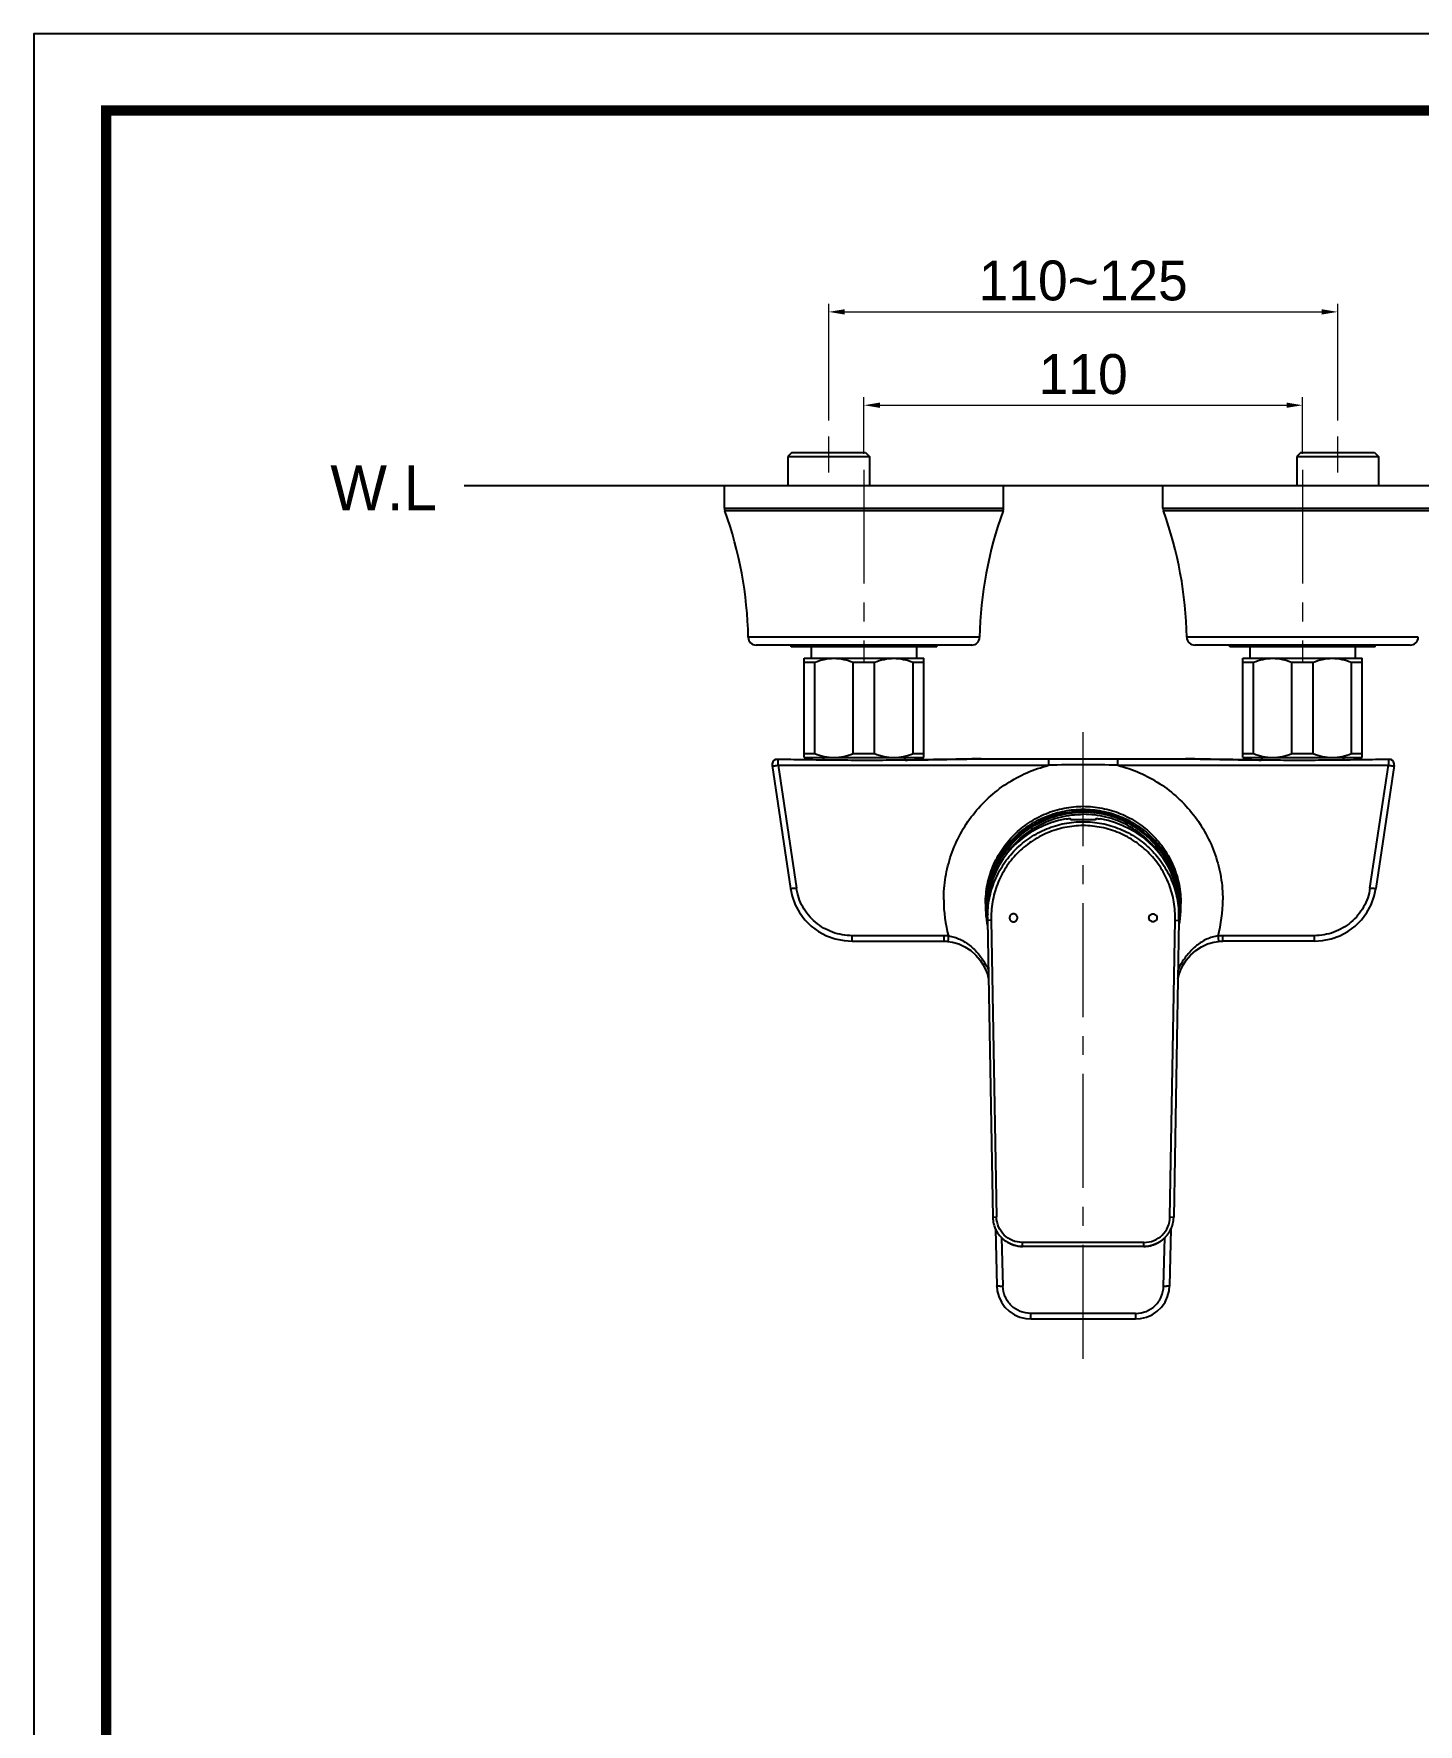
# Model space of a CAD drawing. Extents: x 0 to 1128, y 0 to 827.
# Drawn here: x 0 to 347.2, y 402.8 to 826.8 of the extents above; entities that cross this region are included whole.
import ezdxf

# ---------------------------------------------------------------- set-up
doc = ezdxf.new("R2010")
doc.units = 0
doc.header["$LTSCALE"] = 3
doc.header["$MEASUREMENT"] = 0
doc.header["$PDMODE"] = 3
doc.header["$PDSIZE"] = -10
doc.linetypes.add('CENTER2', pattern=[28.575, 19.05, -3.175, 3.175, -3.175])
doc.layers.get('0').update_dxf_attribs({"linetype": 'CONTINUOUS'})
doc.layers.get('DEFPOINTS').update_dxf_attribs({"linetype": 'CONTINUOUS'})
doc.layers.add('Cneter', color=1, linetype='CENTER2', lineweight=13)
doc.layers.add('치수선', color=7, linetype='CONTINUOUS', lineweight=20)
doc.layers.add('DEF_LAYER_ASSEM_MEMBER', color=7, linetype='CONTINUOUS')
doc.layers.add('MEMBER', color=7, linetype='CONTINUOUS')
doc.styles.add('Daelim Dimension', font='')
doc.styles.get('Daelim Dimension').set_extended_font_data('나눔고딕')
doc.dimstyles.new('DEFAULT', dxfattribs={"dimscale": 2, "dimtxt": 2, "dimasz": 2, "dimexe": 0, "dimexo": 2, "dimgap": 1, "dimtad": 1, "dimdec": 1, "dimzin": 9, "dimdsep": 46, "dimtxsty": 'Daelim Dimension', "dimcen": 0.5, "dimclrd": 252, "dimclre": 252, "dimclrt": 3, "dimadec": 1, "dimazin": 0, "dimtfac": 1, "dimtdec": 1, "dimtix": 1, "dimtmove": 0, "dimatfit": 3, "dimfxl": 1, "dimtolj": 1, "dimtzin": 1, "dimlwd": 9, "dimlwe": 9, "dimarcsym": 0})

# ---------------------------------------------------------------- blocks, each defined once
blk = doc.blocks.new('*D0')
at = {"color": 5, "lineweight": 9, "ltscale": 0.5, "transparency": 16777216}
for p, q in [((208.22, 721.47), (208.22, 735.64)), ((212.22, 733.64), (314.22, 733.64)), ((318.22, 721.47), (318.22, 735.64))]:
    blk.add_line(p, q, dxfattribs=at)
at = {"color": 5, "ltscale": 0.5, "transparency": 16777216}
for points in [[(212.22, 734.31), (212.22, 732.98), (208.22, 733.64)], [(314.22, 734.31), (314.22, 732.98), (318.22, 733.64)]]:
    blk.add_solid(points, dxfattribs=at)
at = {"layer": 'DEFPOINTS', "color": 0, "ltscale": 0.5, "transparency": 16777216}
for p in [(318.22, 733.64), (208.22, 717.47), (318.22, 717.47)]:
    blk.add_point(p, dxfattribs=at)
at = {"color": 7, "ltscale": 0.5, "transparency": 16777216, "insert": (263.22, 746.46), "char_height": 10, "attachment_point": 2, "style": 'Daelim Dimension'}
blk.add_mtext('\\A1;110', dxfattribs=at)
blk = doc.blocks.new('*D1')
at = {"color": 5, "lineweight": 9, "ltscale": 0.5, "transparency": 16777216}
for p, q in [((199.38, 729.77), (199.38, 759.05)), ((327.06, 729.77), (327.06, 759.05)), ((203.38, 757.05), (323.06, 757.05))]:
    blk.add_line(p, q, dxfattribs=at)
at = {"color": 5, "ltscale": 0.5, "transparency": 16777216}
for points in [[(203.38, 757.72), (203.38, 756.39), (199.38, 757.05)], [(323.06, 757.72), (323.06, 756.39), (327.06, 757.05)]]:
    blk.add_solid(points, dxfattribs=at)
at = {"layer": 'DEFPOINTS', "color": 0, "ltscale": 0.5, "transparency": 16777216}
for p in [(327.06, 757.05), (199.38, 725.77), (327.06, 725.77)]:
    blk.add_point(p, dxfattribs=at)
at = {"color": 7, "ltscale": 0.5, "transparency": 16777216, "insert": (263.22, 769.94), "char_height": 10, "attachment_point": 2, "style": 'Daelim Dimension'}
blk.add_mtext('\\A1;110~125', dxfattribs=at)

msp = doc.modelspace()

# ---------------------------------------------------------------- linework, layer by layer
at = {"ltscale": 0.5}
msp.add_line((107.96, 713.47), (816.87, 713.47), dxfattribs=at)
msp.add_lwpolyline([(0, 0), (1128.4, 0), (1128.4, 826.8), (0, 826.8)], close=True, dxfattribs=at)
at = {"color": 5, "linetype": 'ByBlock', "lineweight": 200, "const_width": 2.6}
msp.add_lwpolyline([(18.14, 35.4), (1110.14, 35.4), (1110.14, 807.6), (18.14, 807.6)], close=True, dxfattribs=at)
at = {"layer": 'Cneter', "lineweight": 5, "ltscale": 0.5}
for p, q in [((199.38, 716.76), (199.38, 725.77)), ((327.06, 716.76), (327.06, 725.77)), ((208.22, 717.47), (208.22, 669.47)), ((318.22, 717.47), (318.22, 669.47)), ((263.22, 494.47), (263.22, 654.96))]:
    msp.add_line(p, q, dxfattribs=at)
at = {"layer": 'DEF_LAYER_ASSEM_MEMBER', "color": 7, "linetype": 'Continuous'}
for p, q in [((173.22, 707.82), (173.22, 713.47)), ((173.22, 713.47), (243.22, 713.47)), ((243.22, 707.82), (243.22, 713.47)), ((283.22, 707.82), (283.22, 713.47)), ((283.22, 713.47), (353.22, 713.47)), ((235.24, 673.47), (181.2, 673.47)), ((189.97, 673.07), (189.97, 673.47)), ((226.47, 673.07), (189.97, 673.07)), ((193.22, 645.26), (193.22, 670.16)), ((193.22, 670.16), (223.22, 670.16)), ((223.22, 645.26), (223.22, 670.16)), ((226.47, 673.07), (226.47, 673.47)), ((345.24, 673.47), (291.2, 673.47)), ((299.97, 673.07), (299.97, 673.47)), ((336.47, 673.07), (299.97, 673.07)), ((303.22, 645.26), (303.22, 670.16)), ((303.22, 670.16), (333.22, 670.16)), ((333.22, 645.26), (333.22, 670.16)), ((336.47, 673.07), (336.47, 673.47)), ((193.22, 669.16), (195.9, 669.16)), ((195.9, 646.26), (195.9, 669.16)), ((205.54, 646.26), (205.54, 669.16)), ((205.54, 669.16), (210.9, 669.16)), ((210.9, 646.26), (210.9, 669.16)), ((220.54, 646.26), (220.54, 669.16)), ((220.54, 669.16), (223.22, 669.16)), ((303.22, 669.16), (305.9, 669.16)), ((305.9, 646.26), (305.9, 669.16)), ((315.54, 669.16), (320.9, 669.16)), ((315.54, 646.26), (315.54, 669.16)), ((320.9, 646.26), (320.9, 669.16)), ((330.54, 669.16), (333.22, 669.16)), ((330.54, 646.26), (330.54, 669.16)), ((193.22, 646.26), (195.9, 646.26)), ((193.22, 645.26), (223.22, 645.26)), ((198.13, 645.26), (197.87, 644.63)), ((205.54, 646.26), (210.9, 646.26)), ((218.3, 645.26), (218.57, 644.63)), ((220.54, 646.26), (223.22, 646.26)), ((237.05, 644.96), (289.39, 644.96)), ((303.22, 646.26), (305.9, 646.26)), ((303.22, 645.26), (333.22, 645.26)), ((308.13, 645.26), (307.87, 644.63)), ((315.54, 646.26), (320.9, 646.26)), ((328.3, 645.26), (328.57, 644.63)), ((330.54, 646.26), (333.22, 646.26)), ((185.2, 643.24), (189.8, 612.41)), ((341.23, 643.24), (336.64, 612.41)), ((263.2, 631.85), (263.22, 631.85)), ((263.24, 631.85), (263.22, 631.85)), ((259.97, 629.94), (259.97, 629.75)), ((266.47, 629.75), (266.47, 629.94)), ((239.22, 605.22), (239.22, 607.3)), ((287.22, 605.22), (287.22, 607.3)), ((239.18, 605.23), (239.18, 605.25)), ((239.18, 605.22), (239.18, 605.23)), ((239.18, 605.19), (239.18, 605.22)), ((239.23, 604.43), (240.53, 530.02)), ((287.21, 604.43), (285.91, 530.02)), ((287.25, 605.13), (287.26, 605.19)), ((287.25, 605.11), (287.25, 605.13)), ((287.26, 605.23), (287.26, 605.25)), ((287.26, 605.22), (287.26, 605.23)), ((287.26, 605.19), (287.26, 605.22)), ((205.28, 599.22), (228.23, 599.22)), ((321.16, 599.22), (298.21, 599.22)), ((241.21, 527.09), (241.55, 512.74)), ((285.23, 527.1), (284.88, 512.74)), ((241.55, 512.74), (241.55, 512.74)), ((284.88, 512.74), (284.88, 512.74)), ((250.06, 504.47), (276.37, 504.47))]:
    msp.add_line(p, q, dxfattribs=at)
at = {"layer": 'DEF_LAYER_ASSEM_MEMBER', "color": 9, "linetype": 'Continuous'}
for p, q in [((173.22, 707.82), (243.22, 707.82)), ((243.1, 707.14), (173.34, 707.14)), ((283.22, 707.82), (353.22, 707.82)), ((353.1, 707.14), (283.34, 707.14)), ((237.24, 675.43), (179.2, 675.43)), ((347.24, 675.43), (289.2, 675.43)), ((186.69, 643.33), (186.69, 644.81)), ((254.55, 644.96), (254.55, 643.33)), ((271.89, 643.33), (271.89, 644.96)), ((339.75, 644.81), (339.75, 643.33)), ((186.69, 643.33), (191.28, 612.51)), ((186.69, 643.33), (254.55, 643.33)), ((271.89, 643.33), (339.75, 643.33)), ((335.15, 612.51), (339.75, 643.33)), ((240.16, 604.46), (239.23, 604.43)), ((240.16, 604.46), (241.46, 530.04)), ((284.98, 530.04), (286.28, 604.46)), ((286.28, 604.46), (287.21, 604.43)), ((205.28, 599.22), (205.28, 600.59)), ((228.23, 600.59), (205.28, 600.59)), ((228.23, 600.59), (228.23, 599.22)), ((321.16, 600.59), (298.21, 600.59)), ((298.21, 599.22), (298.21, 600.59)), ((321.16, 600.59), (321.16, 599.22)), ((240.53, 530.02), (241.46, 530.04)), ((284.98, 530.04), (285.91, 530.02)), ((242.76, 524.88), (243.05, 512.65)), ((283.38, 512.65), (283.68, 524.88)), ((276.37, 505.84), (250.06, 505.84)), ((250.06, 504.47), (250.06, 505.84)), ((276.37, 505.84), (276.37, 504.47))]:
    msp.add_line(p, q, dxfattribs=at)
at = {"layer": 'DEF_LAYER_ASSEM_MEMBER', "color": 7, "linetype": 'Continuous'}
for points in [[(189.8, 612.41), (190.22, 610.47), (190.99, 608.37), (192.06, 606.4), (193.42, 604.59), (195.02, 603), (196.84, 601.65), (198.85, 600.58), (200.99, 599.81), (203.22, 599.35), (205.28, 599.22)], [(321.16, 599.22), (323.22, 599.35), (325.45, 599.81), (327.59, 600.58), (329.59, 601.65), (331.42, 603), (333.02, 604.59), (334.37, 606.4), (335.45, 608.37), (336.22, 610.47), (336.64, 612.41)], [(228.23, 599.22), (228.49, 599.21), (228.99, 599.19), (229.27, 599.17)], [(229.27, 599.17), (230.46, 598.99), (232, 598.55), (233.55, 597.83), (235.01, 596.86), (236.3, 595.7), (237.37, 594.43), (238.07, 593.36)], [(288.36, 593.36), (289.07, 594.43), (290.14, 595.7), (291.43, 596.86), (292.89, 597.83), (294.43, 598.55), (295.98, 598.99), (297.16, 599.17)], [(297.16, 599.17), (297.45, 599.19), (297.95, 599.21), (298.21, 599.22)], [(238.07, 593.36), (238.63, 592.3), (239.17, 590.91), (239.49, 589.65)], [(286.95, 589.65), (287.26, 590.91), (287.81, 592.3), (288.36, 593.36)], [(241.55, 512.74), (241.67, 511.54), (242.06, 510.09), (242.7, 508.71), (243.58, 507.46), (244.68, 506.38), (245.96, 505.53), (247.36, 504.92), (248.82, 504.57), (250.06, 504.47)], [(276.37, 504.47), (277.62, 504.57), (279.08, 504.92), (280.48, 505.53), (281.76, 506.38), (282.86, 507.46), (283.74, 508.71), (284.38, 510.09), (284.76, 511.54), (284.88, 512.74)]]:
    msp.add_lwpolyline(points, dxfattribs=at)
for centre, radius, start, end in [((175.22, 707.82), 2, 180, 199.8154), ((79.89, 673.47), 99.33, 1.1309, 19.8154), ((336.55, 673.47), 99.33, 160.1846, 178.8691), ((241.22, 707.82), 2, 340.1846, 0), ((285.22, 707.82), 2, 180, 199.8154), ((189.89, 673.47), 99.33, 1.1309, 19.8154), ((181.2, 675.47), 2, 181.1309, 270), ((235.24, 675.47), 2, 270, 358.8691), ((291.2, 675.47), 2, 181.1309, 270), ((345.24, 675.47), 2, 270, 358.8691), ((186.69, 643.46), 1.5, 115.3981, 188.465), ((339.75, 643.46), 1.5, 351.535, 64.6019), ((262.99, 607.91), 24.27, 178.2817, 179.9995), ((263.07, 607.91), 24.35, 180.0065, 188.3363), ((263.06, 607.76), 24.01, 176.4602, 181.1047), ((263.03, 607.76), 23.99, 181.1049, 185.3647), ((263.06, 607.63), 23.88, 178.5348, 180.7875), ((263.04, 607.63), 23.86, 180.7872, 184.4577), ((263.03, 607.63), 23.86, 176.1163, 178.5349), ((263, 607.63), 23.82, 175.698, 176.1158), ((265.22, 607.33), 21.99, 359.9408, 5.0087), ((263.44, 607.63), 23.82, 3.8842, 4.302), ((263.4, 607.63), 23.86, 355.5445, 359.1964), ((263.4, 607.63), 23.86, 1.4654, 3.8837), ((263.38, 607.63), 23.88, 359.1961, 1.4655), ((263.41, 607.76), 23.99, 354.6353, 358.8787), ((263.38, 607.76), 24.01, 358.879, 3.5398), ((263.37, 607.91), 24.35, 351.6637, 359.9935), ((263.44, 607.91), 24.27, 0.0005, 1.7183), ((263.03, 607.91), 24.31, 188.3417, 191.367), ((263.03, 607.76), 23.99, 185.3663, 186.0161), ((263.04, 607.77), 24, 186.1537, 186.3177), ((263.05, 607.77), 24.01, 186.3178, 187.9628), ((263.51, 605.2), 24.29, 180.0177, 180.1813), ((263.57, 605.21), 24.35, 180.1819, 181.8151), ((263.38, 607.77), 24.01, 352.0366, 353.651), ((262.87, 605.21), 24.35, 358.1849, 359.8181), ((262.93, 605.2), 24.29, 359.8188, 359.9821), ((263.41, 607.91), 24.31, 348.633, 351.6583), ((263.41, 607.76), 23.99, 353.9839, 354.6337), ((247.91, 530.15), 7.38, 181.0244, 193.9194), ((247.91, 530.15), 7.38, 181.0251, 193.9268), ((278.76, 530.15), 7.15, 358.276, 358.9998), ((278.76, 530.15), 7.14, 358.2729, 358.9998), ((248.12, 530.2), 7.59, 193.8619, 197.9348), ((248.12, 530.2), 7.59, 193.856, 197.9302), ((248.18, 530.22), 7.66, 197.9411, 206.3217), ((248.18, 530.22), 7.66, 197.9367, 206.3191), ((248.15, 530.2), 7.63, 206.3194, 211.046), ((248.16, 530.21), 7.63, 206.3221, 211.0478), ((248.05, 530.14), 7.51, 211.037, 218.9481), ((248.05, 530.14), 7.51, 211.0385, 218.9511), ((278.37, 530.14), 7.52, 321.1523, 326.9797), ((278.37, 530.14), 7.52, 321.1482, 326.9774), ((278.25, 530.22), 7.66, 326.9801, 333.6968), ((278.25, 530.22), 7.66, 326.9778, 333.6942), ((278.22, 530.24), 7.7, 333.6918, 340.6825), ((278.22, 530.24), 7.7, 333.6944, 340.6861), ((278.28, 530.22), 7.64, 340.683, 346.0796), ((278.28, 530.21), 7.64, 340.6866, 346.0846), ((278.5, 530.16), 7.41, 346.0513, 358.2014), ((278.5, 530.16), 7.41, 346.0456, 358.1975), ((247.9, 530.02), 7.31, 218.9625, 223.8324), ((247.87, 530), 7.28, 223.8722, 232.1013), ((247.87, 530), 7.28, 223.8786, 232.1129), ((248, 530.16), 7.49, 232.1003, 236.1652), ((248.08, 530.3), 7.64, 236.1793, 244.6853), ((248.11, 530.34), 7.69, 244.6778, 246.8234), ((278.35, 530.29), 7.64, 295.3775, 297.7611), ((278.41, 530.2), 7.53, 297.7438, 307.9881), ((278.54, 530.02), 7.31, 308.0314, 312.6734), ((278.56, 529.99), 7.28, 312.7041, 321.1547), ((278.56, 529.99), 7.28, 312.7139, 321.1588)]:
    msp.add_arc(centre, radius, start, end, dxfattribs=at)
at = {"layer": 'DEF_LAYER_ASSEM_MEMBER', "color": 9, "linetype": 'Continuous'}
for centre, radius, start, end in [((263.22, 366.69), 276.78, 88.2057, 91.7943), ((262.96, 609.55), 34.74, 180.0003, 195.0452), ((263.48, 609.55), 34.74, 344.9548, 359.9993), ((228.23, 587.48), 13.1, 84.817, 89.9976), ((298.21, 587.48), 13.1, 90.0024, 95.183), ((222.83, 584.08), 18.46, 25.8632, 30.8969), ((303.34, 584.23), 18.16, 149.0607, 154.1807)]:
    msp.add_arc(centre, radius, start, end, dxfattribs=at)
at = {"layer": 'DEF_LAYER_ASSEM_MEMBER', "color": 7, "linetype": 'Continuous'}
for start_param, end_param in [(1.748818, 3.057515), (0.084078, 1.392774)]:
    msp.add_ellipse((263.22, 607.32), major_axis=(24, 0), ratio=0.955379, start_param=start_param, end_param=end_param, dxfattribs=at)
for points, start_tangent, end_tangent in [([(195.9, 669.16), (198.27, 669.9), (200.72, 670.16)], (0.927894, 0.372845), (1, 0)), ([(200.72, 670.16), (203.17, 669.9), (205.54, 669.16)], (1, 0), (0.927894, -0.372845)), ([(210.9, 669.16), (213.27, 669.9), (215.72, 670.16)], (0.927894, 0.372845), (1, 0)), ([(215.72, 670.16), (218.17, 669.9), (220.54, 669.16)], (1, 0), (0.927894, -0.372845)), ([(305.9, 669.16), (308.27, 669.9), (310.72, 670.16)], (0.927894, 0.372845), (1, 0)), ([(310.72, 670.16), (313.17, 669.9), (315.54, 669.16)], (1, 0), (0.927894, -0.372845)), ([(320.9, 669.16), (323.27, 669.9), (325.72, 670.16)], (0.927894, 0.372845), (1, 0)), ([(325.72, 670.16), (328.17, 669.9), (330.54, 669.16)], (1, 0), (0.927894, -0.372845)), ([(186.69, 644.81), (186.44, 644.82), (186.33, 644.82), (186.24, 644.82), (186.16, 644.82), (186.1, 644.82), (186.06, 644.82), (186.04, 644.82)], (-0.999829, 0.018498), (-0.905698, -0.423925)), ([(237.59, 644.96), (237.22, 644.96), (236.83, 644.95), (236.04, 644.93), (234.45, 644.9), (232.86, 644.87), (231.27, 644.84), (228.09, 644.78), (224.9, 644.73), (221.72, 644.68), (218.53, 644.63), (212.16, 644.57), (205.79, 644.57), (199.42, 644.61), (193.05, 644.7), (186.69, 644.81)], (-1, 0), (-0.999829, 0.018498)), ([(195.9, 646.26), (198.27, 645.53), (200.72, 645.26)], (0.927894, -0.372845), (1, 0)), ([(200.72, 645.26), (203.17, 645.53), (205.54, 646.26)], (1, 0), (0.927894, 0.372845)), ([(210.9, 646.26), (213.27, 645.53), (215.72, 645.26)], (0.927894, -0.372845), (1, 0)), ([(215.72, 645.26), (218.17, 645.53), (220.54, 646.26)], (1, 0), (0.927894, 0.372845)), ([(218.56, 644.65), (223.19, 644.72), (227.83, 644.79), (230.15, 644.84), (232.46, 644.88), (233.62, 644.9), (234.78, 644.92), (235.93, 644.94), (236.5, 644.95), (237.05, 644.96)], (0.999926, 0.012191), (1, 0)), ([(339.75, 644.81), (333.38, 644.7), (327.01, 644.61), (320.64, 644.57), (314.27, 644.57), (307.9, 644.63), (304.72, 644.68), (301.54, 644.73), (298.35, 644.78), (295.17, 644.84), (293.58, 644.87), (291.99, 644.9), (290.4, 644.93), (289.61, 644.95), (289.22, 644.96), (288.85, 644.96)], (-0.999829, -0.018498), (-1, 0)), ([(289.39, 644.96), (289.93, 644.95), (290.51, 644.94), (291.66, 644.92), (292.82, 644.9), (293.97, 644.88), (296.29, 644.84), (298.61, 644.79), (303.24, 644.72), (307.88, 644.65)], (1, 0), (0.999926, -0.012191)), ([(305.9, 646.26), (308.27, 645.53), (310.72, 645.26)], (0.927894, -0.372845), (1, 0)), ([(310.72, 645.26), (313.17, 645.53), (315.54, 646.26)], (1, 0), (0.927894, 0.372845)), ([(320.9, 646.26), (323.27, 645.53), (325.72, 645.26)], (0.927894, -0.372845), (1, 0)), ([(325.72, 645.26), (328.17, 645.53), (330.54, 646.26)], (1, 0), (0.927894, 0.372845)), ([(340.39, 644.82), (340.38, 644.82), (340.34, 644.82), (340.28, 644.82), (340.2, 644.82), (340.1, 644.82), (339.99, 644.82), (339.75, 644.81)], (-0.905805, 0.423695), (-0.999829, -0.018498)), ([(238.73, 608.63), (239.32, 613.29), (240.8, 617.75), (243.11, 621.84), (246.15, 625.42), (249.84, 628.35), (254.01, 630.52), (258.53, 631.86), (263.22, 632.31)], (0.029978, 0.999551), (1, 0)), ([(239.09, 609.25), (239.8, 613.73), (241.33, 617.99), (243.65, 621.9), (246.65, 625.3), (250.25, 628.09), (254.3, 630.15), (258.67, 631.42), (263.2, 631.85)], (0.061769, 0.99809), (1, 0.000826)), ([(263.22, 632.31), (267.91, 631.86), (272.43, 630.52), (276.6, 628.35), (280.28, 625.42), (283.33, 621.84), (285.64, 617.75), (287.11, 613.29), (287.71, 608.63)], (1, 0), (0.029978, -0.999551)), ([(287.35, 609.25), (286.64, 613.73), (285.1, 617.99), (282.79, 621.9), (279.79, 625.3), (276.19, 628.09), (272.14, 630.15), (267.77, 631.42), (263.24, 631.85)], (-0.061769, 0.99809), (-1, 0.000826)), ([(239.22, 605.2), (239.68, 609.88), (241.04, 614.39), (242.05, 616.52), (243.25, 618.53), (244.66, 620.43), (246.24, 622.18), (249.87, 625.16), (254.03, 627.37), (258.54, 628.73), (263.22, 629.19)], (-0.000309, 1), (1, 0)), ([(239.25, 609.42), (240, 613.83), (241.56, 618.02), (243.88, 621.85), (246.87, 625.19), (250.43, 627.91), (254.44, 629.92), (258.75, 631.16), (263.22, 631.58)], (0.075014, 0.997182), (1, 0)), ([(258.97, 629.89), (259.53, 629.96), (259.74, 629.97), (259.89, 629.97)], (0.985545, 0.169414), (0.995862, -0.090879)), ([(259.89, 629.97), (259.95, 629.96), (259.97, 629.94)], (0.995862, -0.090879), (0, -1)), ([(263.22, 629.69), (262.58, 629.68), (261.97, 629.68), (261.41, 629.67), (260.92, 629.66), (260.52, 629.66), (260.22, 629.67), (260.11, 629.69), (260.03, 629.7), (259.97, 629.75)], (-1, 0), (0, 1)), ([(287.19, 609.42), (286.44, 613.83), (284.88, 618.02), (282.56, 621.85), (279.57, 625.19), (276.01, 627.91), (272, 629.92), (267.69, 631.16), (263.22, 631.58)], (-0.075014, 0.997182), (-1, 0)), ([(266.47, 629.75), (266.41, 629.7), (266.33, 629.69), (266.22, 629.67), (265.92, 629.66), (265.52, 629.66), (265.02, 629.67), (264.46, 629.68), (263.85, 629.68), (263.22, 629.69)], (0, -1), (-1, 0)), ([(263.22, 629.19), (267.9, 628.73), (272.4, 627.37), (276.56, 625.16), (280.19, 622.18), (281.78, 620.43), (283.18, 618.53), (284.39, 616.52), (285.4, 614.39), (286.76, 609.88), (287.22, 605.2)], (1, 0), (-0.000312, -1)), ([(266.47, 629.94), (266.49, 629.96), (266.54, 629.97), (266.63, 629.97), (266.75, 629.97), (267.07, 629.94), (267.47, 629.89)], (0, 1), (0.985545, -0.169414)), ([(239.22, 607.3), (239.23, 607.81), (239.3, 609.25)], (0.000167, 1), (0.087871, 0.996132)), ([(248.03, 522.65), (245.58, 523.07), (243.4, 524.25)], (-1, 0.000079), (-0.788896, 0.614527)), ([(245.08, 523.27), (245.79, 523), (248.03, 522.65)], (0.919296, -0.393566), (1, 0.000079)), ([(263.22, 522.65), (259.42, 522.65), (248.03, 522.65)], (-1, 0), (-1, 0.000091)), ([(278.41, 522.65), (274.61, 522.65), (263.22, 522.65)], (-1, -0.000091), (-1, 0)), ([(283.04, 524.26), (280.87, 523.07), (278.41, 522.65)], (-0.787594, -0.616195), (-1, -0.000079)), ([(278.41, 522.65), (280.06, 522.84), (281.63, 523.39)], (1, -0.000079), (0.9035, 0.428589))]:
    msp.add_spline(points, degree=3, dxfattribs=dict(at, start_tangent=start_tangent, end_tangent=end_tangent))
at = {"layer": 'DEF_LAYER_ASSEM_MEMBER', "color": 9, "linetype": 'Continuous'}
for points, start_tangent, end_tangent in [([(185.2, 643.24), (185.24, 643.22), (185.32, 643.21), (185.46, 643.21), (185.65, 643.22), (185.87, 643.23), (186.12, 643.26), (186.69, 643.33)], (0.148909, -0.988851), (0.989232, 0.146357)), ([(228.22, 609.55), (228.69, 615.28), (230.11, 620.85), (232.42, 626.12), (235.58, 630.94), (239.48, 635.17), (244.03, 638.71), (249.1, 641.45), (254.55, 643.33)], (0, 1), (0.969086, 0.246725)), ([(271.89, 643.33), (277.34, 641.45), (282.41, 638.71), (286.96, 635.17), (290.86, 630.94), (294.01, 626.12), (296.33, 620.85), (297.74, 615.28), (298.22, 609.55)], (0.969086, -0.246725), (0, -1)), ([(339.75, 643.33), (340.31, 643.26), (340.57, 643.23), (340.79, 643.22), (340.98, 643.21), (341.12, 643.21), (341.2, 643.22), (341.23, 643.24)], (0.989232, -0.146357), (0.14891, 0.988851)), ([(238.72, 608.64), (239.19, 613.4), (240.58, 617.98), (242.85, 622.2), (245.89, 625.89), (249.61, 628.93), (253.84, 631.19), (258.44, 632.57), (263.22, 633.04), (268, 632.57), (272.59, 631.19), (276.83, 628.93), (280.54, 625.89), (283.59, 622.2), (285.85, 617.98), (287.25, 613.4), (287.72, 608.64)], (0, 1), (0, -1)), ([(263.22, 628.2), (258.63, 627.73), (254.23, 626.37), (250.18, 624.17), (246.64, 621.22), (243.78, 617.61), (241.69, 613.5), (240.47, 609.06), (240.16, 604.46)], (-0.999987, -0.005102), (0.029765, -0.999557)), ([(243.64, 620.62), (247.41, 624.97), (252.12, 628.27), (257.5, 630.34), (263.22, 631.04)], (0.556886, 0.830589), (1, 0)), ([(282.77, 620.65), (279.01, 624.99), (274.3, 628.28), (268.93, 630.34), (263.22, 631.04)], (-0.558353, 0.829603), (-1, 0)), ([(286.28, 604.46), (285.97, 609.06), (284.75, 613.5), (282.66, 617.61), (279.8, 621.22), (276.26, 624.17), (272.21, 626.37), (267.81, 627.73), (263.22, 628.2)], (0.029638, 0.999561), (-0.999992, 0.003938)), ([(191.28, 612.51), (190.72, 612.43), (190.47, 612.41), (190.24, 612.39), (190.06, 612.38), (189.92, 612.38), (189.83, 612.39), (189.8, 612.41)], (-0.989232, -0.146357), (-0.151279, 0.988491)), ([(205.28, 600.59), (202.78, 600.81), (200.36, 601.46), (198.1, 602.52), (196.05, 603.96), (194.3, 605.74), (192.89, 607.8), (191.87, 610.08), (191.28, 612.51)], (-1, 0.000065), (-0.147488, 0.989064)), ([(335.15, 612.51), (334.57, 610.08), (333.55, 607.8), (332.14, 605.74), (330.38, 603.96), (328.34, 602.53), (326.07, 601.47), (323.66, 600.81), (321.16, 600.59)], (-0.132568, -0.991174), (-0.999949, -0.010134)), ([(336.64, 612.41), (336.61, 612.39), (336.52, 612.38), (336.38, 612.38), (336.2, 612.39), (335.97, 612.41), (335.72, 612.43), (335.15, 612.51)], (-0.151084, -0.988521), (-0.989232, 0.146357)), ([(229.41, 600.53), (229.38, 600.26), (229.36, 600), (229.34, 599.77), (229.32, 599.56), (229.3, 599.4), (229.29, 599.33), (229.29, 599.27), (229.28, 599.23), (229.28, 599.2), (229.28, 599.18), (229.27, 599.17)], (-0.091066, -0.995845), (-0.998868, 0.047558)), ([(229.41, 600.53), (232.28, 599.68), (234.79, 598.11), (236.93, 596.01), (238.67, 593.56)], (0.990792, -0.135395), (0.513589, -0.858037)), ([(297.03, 600.53), (294.16, 599.68), (291.64, 598.11), (289.51, 596.01), (287.76, 593.56)], (-0.990792, -0.135395), (-0.513589, -0.858037)), ([(297.03, 600.53), (297.05, 600.26), (297.08, 600), (297.1, 599.77), (297.12, 599.56), (297.14, 599.4), (297.14, 599.33), (297.15, 599.27), (297.15, 599.23), (297.16, 599.2), (297.16, 599.18), (297.16, 599.17)], (0.091066, -0.995845), (0.99887, 0.04752)), ([(238.67, 593.56), (238.44, 593.45), (238.25, 593.38), (238.13, 593.35), (238.07, 593.36)], (-0.897064, -0.441901), (-0.510531, 0.859859)), ([(287.76, 593.56), (288, 593.45), (288.19, 593.38), (288.31, 593.35), (288.36, 593.36)], (0.897067, -0.441894), (0.50997, 0.860192)), ([(247.97, 523.65), (245.51, 524.14), (243.41, 525.51), (241.99, 527.58), (241.46, 530.04)], (-1, -0.000999), (-0.018104, 0.999836)), ([(278.46, 523.65), (280.94, 524.14), (283.03, 525.51), (284.45, 527.59), (284.98, 530.04)], (1, 0.000092), (0.017477, 0.999847)), ([(263.22, 523.65), (259.47, 523.65), (247.97, 523.65)], (-1, 0), (-1, 0.000091)), ([(248.03, 522.65), (248.02, 522.67), (248.01, 522.72), (248, 522.81), (247.99, 522.94), (247.98, 523.1), (247.98, 523.28), (247.97, 523.65)], (-0.999565, -0.029496), (-0.000002, 1)), ([(278.46, 523.65), (274.56, 523.65), (263.22, 523.65)], (-1, -0.000091), (-1, 0)), ([(278.41, 522.65), (278.42, 522.67), (278.43, 522.72), (278.44, 522.81), (278.45, 522.94), (278.46, 523.1), (278.46, 523.28), (278.46, 523.65)], (0.999565, -0.029478), (0, 1)), ([(243.05, 512.65), (242.51, 512.64), (242.24, 512.65), (242, 512.66), (241.8, 512.68), (241.66, 512.7), (241.58, 512.72), (241.55, 512.74)], (-0.999715, -0.023854), (-0.03781, 0.999285)), ([(250.06, 505.84), (247.42, 506.36), (245.17, 507.82), (243.64, 510.03), (243.05, 512.65)], (-1, 0), (-0.024037, 0.999711)), ([(276.37, 505.84), (279.02, 506.36), (281.27, 507.82), (282.8, 510.03), (283.38, 512.65)], (1, 0), (0.024037, 0.999711)), ([(284.88, 512.74), (284.86, 512.72), (284.77, 512.7), (284.63, 512.68), (284.44, 512.66), (284.2, 512.65), (283.93, 512.64), (283.38, 512.65)], (-0.037975, -0.999279), (-0.999715, 0.023854))]:
    msp.add_spline(points, degree=3, dxfattribs=dict(at, start_tangent=start_tangent, end_tangent=end_tangent))
at = {"layer": 'DEF_LAYER_ASSEM_MEMBER', "color": 1, "linetype": 'Continuous'}
for points, start_tangent, end_tangent in [([(245.72, 606.08), (245.38, 606.02), (245.08, 605.85), (244.85, 605.58), (244.73, 605.26), (244.73, 604.91), (244.85, 604.58), (245.07, 604.31), (245.38, 604.13), (245.72, 604.07)], (-0.999985, 0.005458), (0.999985, -0.005458)), ([(245.72, 604.07), (246.06, 604.13), (246.36, 604.3), (246.58, 604.57), (246.7, 604.89), (246.7, 605.24), (246.59, 605.57), (246.36, 605.84), (246.06, 606.02), (245.72, 606.08)], (0.999985, -0.005458), (-0.999985, 0.005458))]:
    msp.add_spline(points, degree=3, dxfattribs=dict(at, start_tangent=start_tangent, end_tangent=end_tangent))
at = {"layer": 'DEF_LAYER_ASSEM_MEMBER', "color": 40, "linetype": 'Continuous'}
for points, start_tangent, end_tangent in [([(280.72, 604.07), (280.38, 604.13), (280.08, 604.3), (279.85, 604.57), (279.73, 604.89), (279.73, 605.24), (279.85, 605.57), (280.07, 605.84), (280.38, 606.02), (280.72, 606.08)], (-0.999985, -0.005458), (0.999985, 0.005458)), ([(280.72, 606.08), (281.06, 606.02), (281.36, 605.85), (281.58, 605.58), (281.7, 605.26), (281.7, 604.91), (281.59, 604.58), (281.36, 604.31), (281.06, 604.13), (280.72, 604.07)], (0.999985, 0.005458), (-0.999985, -0.005458))]:
    msp.add_spline(points, degree=3, dxfattribs=dict(at, start_tangent=start_tangent, end_tangent=end_tangent))
at = {"layer": 'MEMBER', "color": 7, "linetype": 'Continuous'}
for p, q in [((190.13, 721.77), (189.13, 720.77)), ((189.13, 720.77), (189.13, 713.47)), ((189.13, 720.77), (209.63, 720.77)), ((190.13, 721.77), (208.63, 721.77)), ((208.63, 721.77), (209.63, 720.77)), ((209.63, 720.77), (209.63, 713.47)), ((317.81, 721.77), (316.81, 720.77)), ((316.81, 720.77), (316.81, 713.47)), ((316.81, 720.77), (337.31, 720.77)), ((317.81, 721.77), (336.31, 721.77)), ((336.31, 721.77), (337.31, 720.77)), ((337.31, 720.77), (337.31, 713.47)), ((195.02, 673.07), (195.02, 670.16)), ((221.42, 673.07), (221.42, 670.16)), ((305.02, 673.07), (305.02, 670.16)), ((331.42, 673.07), (331.42, 670.16))]:
    msp.add_line(p, q, dxfattribs=at)

# ---------------------------------------------------------------- texts
at = {"layer": '치수선', "insert": (101.13, 718.53), "char_height": 11.25, "attachment_point": 3, "style": 'Daelim Dimension'}
msp.add_mtext_dynamic_manual_height_columns('W.L', width=17.4109, gutter_width=12.5, heights=[0], dxfattribs=at)

# ---------------------------------------------------------------- dimensions: what is measured, and where the dimension line sits
at = {"color": 5, "ltscale": 0.5}
dim = msp.add_linear_dim(base=(327.06, 757.05), p1=(199.38, 725.77), p2=(327.06, 725.77), text='110~125', dimstyle='DEFAULT', override={"dimtxt": 5, "dimexe": 1, "dimdec": 0, "dimclrd": 5, "dimclre": 5, "dimclrt": 7}, dxfattribs=at)
dim.commit()
dim.dimension.update_dxf_attribs({"geometry": '*D1', "text_midpoint": (263.22, 757.05), "dimtype": 160})
dim = msp.add_linear_dim(base=(318.22, 733.64), p1=(208.22, 717.47), p2=(318.22, 717.47), dimstyle='DEFAULT', override={"dimtxt": 5, "dimexe": 1, "dimdec": 0, "dimclrd": 5, "dimclre": 5, "dimclrt": 7}, dxfattribs=at)
dim.commit()
dim.dimension.update_dxf_attribs({"geometry": '*D0', "text_midpoint": (263.22, 733.64), "dimtype": 160})

doc.saveas('drawing.dxf')
